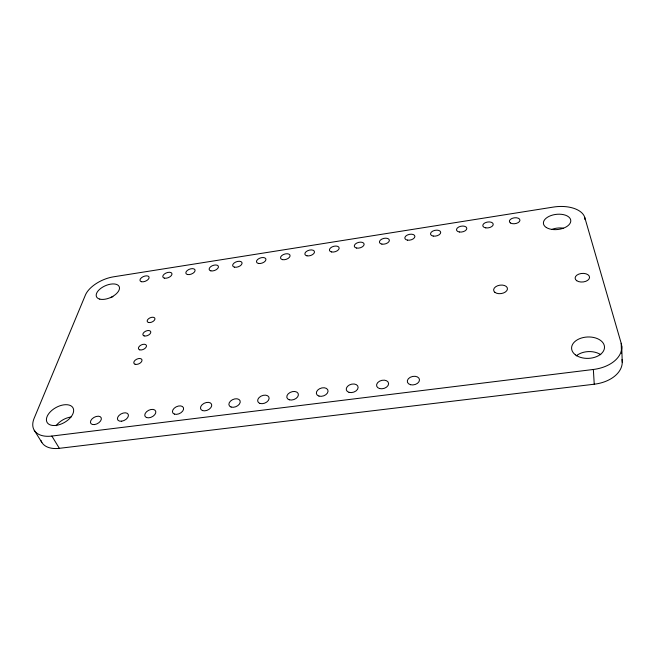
<?xml version="1.0" encoding="UTF-8"?>
<svg xmlns="http://www.w3.org/2000/svg" width="655" height="655" viewBox="0 0 655 655"><rect width="100%" height="100%" fill="white"/><g stroke="black" fill="none" stroke-linecap="round" stroke-linejoin="round"><path stroke-width="0.98" d="M51.868 436.066L593.356 369.477A33.454 21.746 -2.4 0 0 621.194 343.294L584.784 217.534A27.977 15.483 -6.6 0 0 553.401 207.07L113.577 276.811A24.865 12.887 -23.9 0 0 85.387 295.094L34.142 418.291A29.729 17.161 -29.2 0 0 51.868 436.066L59.351 448.323L594.241 384.215A33.004 21.82 -1.9 0 0 622.021 359.513M34.265 430.302L41.854 442.444M593.356 369.477L594.241 384.215M584.784 217.534L584.907 219.523M621.718 346.135L622.25 362.387M621.194 343.294L621.521 353.16M576.277 355.87A16.236 10.734 -1.9 0 1 600.766 354.707M551.633 229.471A13.608 7.68 -6.3 0 1 563.275 228.161M110.425 297.697A12.298 6.509 -24.1 0 1 112.938 296.682M56.142 425.693A14.68 8.638 -29.6 0 1 71.051 417.006M59.351 448.323A29.369 17.284 -29.6 0 1 40.888 440.381M576.719 280.708A7.23 4.307 -4.5 0 0 589.074 278.915A7.23 4.307 -4.5 0 0 581.198 273.503A7.23 4.307 -4.5 0 0 576.719 280.708M494.902 292.343A6.959 4.249 -8 0 0 506.831 290.607A6.959 4.249 -8 0 0 499.896 285.171A6.959 4.249 -8 0 0 494.902 292.343M56.199 425.373A14.86 8.581 -29.2 0 0 73.27 408.417A14.86 8.581 -29.2 0 0 50.623 411.512A14.86 8.581 -29.2 0 0 56.199 425.373M99.748 299.114A12.429 6.444 -23.9 0 0 119.161 289.846A12.429 6.444 -23.9 0 0 104.612 286.071A12.429 6.444 -23.9 0 0 99.748 299.114M135.11 364.27A4.397 2.554 -25.2 0 0 141.93 360.897A4.397 2.554 -25.2 0 0 136.682 359.21A4.397 2.554 -25.2 0 0 135.11 364.27M139.711 349.835A4.307 2.464 -24.6 0 0 146.401 346.544A4.307 2.464 -24.6 0 0 141.234 344.964A4.307 2.464 -24.6 0 0 139.711 349.835M144.149 335.917A4.225 2.391 -24 0 0 150.716 332.707A4.225 2.391 -24 0 0 145.623 331.209A4.225 2.391 -24 0 0 144.149 335.917M148.439 322.465A4.143 2.309 -23.5 0 0 154.883 319.337A4.143 2.309 -23.5 0 0 149.856 317.921A4.143 2.309 -23.5 0 0 148.439 322.465M510.36 222.929A5.338 2.956 -8.3 0 0 519.497 221.48A5.338 2.956 -8.3 0 0 514.109 217.845A5.338 2.956 -8.3 0 0 510.36 222.929M485.781 227.866A5.281 2.939 -9.3 0 0 493.223 224.1A5.281 2.939 -9.3 0 0 485.027 222.831A5.281 2.939 -9.3 0 0 485.781 227.866M459.36 232.001A5.224 2.923 -10.3 0 0 466.818 228.243A5.224 2.923 -10.3 0 0 458.811 226.957A5.224 2.923 -10.3 0 0 459.36 232.001M433.242 236.078A5.175 2.898 -11.4 0 0 440.709 232.345A5.175 2.898 -11.4 0 0 432.889 231.043A5.175 2.898 -11.4 0 0 433.242 236.078M407.418 240.123A5.125 2.882 -12.4 0 0 414.902 236.39A5.125 2.882 -12.4 0 0 407.254 235.079A5.125 2.882 -12.4 0 0 407.418 240.123M381.89 244.11A5.084 2.857 -13.5 0 0 389.381 240.401A5.084 2.857 -13.5 0 0 381.914 239.067A5.084 2.857 -13.5 0 0 381.89 244.11M356.639 248.065A5.043 2.833 -14.5 0 0 364.139 244.356A5.043 2.833 -14.5 0 0 356.852 243.013A5.043 2.833 -14.5 0 0 356.639 248.065M331.667 251.97A5.011 2.8 -15.6 0 0 339.175 248.278A5.011 2.8 -15.6 0 0 332.06 246.919A5.011 2.8 -15.6 0 0 331.667 251.97M306.974 255.827A4.978 2.776 -16.6 0 0 314.49 252.15A4.978 2.776 -16.6 0 0 307.539 250.783A4.978 2.776 -16.6 0 0 306.974 255.827M282.551 259.65A4.945 2.743 -17.6 0 0 290.075 255.982A4.945 2.743 -17.6 0 0 283.296 254.598A4.945 2.743 -17.6 0 0 282.551 259.65M258.389 263.425A4.929 2.71 -18.5 0 0 265.93 259.773A4.929 2.71 -18.5 0 0 259.306 258.381A4.929 2.71 -18.5 0 0 258.389 263.425M234.498 267.166A4.904 2.677 -19.4 0 0 242.039 263.523A4.904 2.677 -19.4 0 0 235.571 262.115A4.904 2.677 -19.4 0 0 234.498 267.166M210.861 270.859A4.888 2.645 -20.3 0 0 218.41 267.232A4.888 2.645 -20.3 0 0 212.097 265.815A4.888 2.645 -20.3 0 0 210.861 270.859M187.477 274.519A4.872 2.612 -21.1 0 0 195.034 270.9A4.872 2.612 -21.1 0 0 188.869 269.475A4.872 2.612 -21.1 0 0 187.477 274.519M164.339 278.138A4.863 2.579 -21.9 0 0 171.905 274.535A4.863 2.579 -21.9 0 0 165.895 273.094A4.863 2.579 -21.9 0 0 164.339 278.138M141.455 281.715A4.847 2.538 -22.6 0 0 149.021 278.121A4.847 2.538 -22.6 0 0 143.158 276.672A4.847 2.538 -22.6 0 0 141.455 281.715M94.5 424.579A5.928 3.553 -28.6 0 0 101.189 417.743A5.928 3.553 -28.6 0 0 92.028 418.922A5.928 3.553 -28.6 0 0 94.5 424.579M121.65 421.198A5.928 3.619 -27.7 0 0 128.216 414.337A5.928 3.619 -27.7 0 0 118.932 415.54A5.928 3.619 -27.7 0 0 121.65 421.198M146.581 417.562A5.928 3.693 -26.7 0 0 155.726 412.896A5.928 3.693 -26.7 0 0 148.587 410.325A5.928 3.693 -26.7 0 0 146.581 417.562M174.386 414.099A5.936 3.758 -25.6 0 0 183.523 409.408A5.936 3.758 -25.6 0 0 176.17 406.845A5.936 3.758 -25.6 0 0 174.386 414.099M202.551 410.595A5.944 3.832 -24.4 0 0 211.68 405.879A5.944 3.832 -24.4 0 0 204.098 403.316A5.944 3.832 -24.4 0 0 202.551 410.595M231.084 407.042A5.96 3.897 -23 0 0 240.205 402.301A5.96 3.897 -23 0 0 232.394 399.746A5.96 3.897 -23 0 0 231.084 407.042M259.994 403.439A5.977 3.963 -21.5 0 0 269.099 398.674A5.977 3.963 -21.5 0 0 261.067 396.128A5.977 3.963 -21.5 0 0 259.994 403.439M289.281 399.787A6.001 4.02 -19.8 0 0 298.385 395.006A6.001 4.02 -19.8 0 0 290.108 392.46A6.001 4.02 -19.8 0 0 289.281 399.787M318.969 396.087A6.034 4.077 -18.1 0 0 328.057 391.281A6.034 4.077 -18.1 0 0 319.542 388.751A6.034 4.077 -18.1 0 0 318.969 396.087M349.049 392.345A6.075 4.135 -16.2 0 0 358.121 387.514A6.075 4.135 -16.2 0 0 349.361 384.984A6.075 4.135 -16.2 0 0 349.049 392.345M379.548 388.546A6.124 4.184 -14.3 0 0 388.603 383.691A6.124 4.184 -14.3 0 0 379.589 381.169A6.124 4.184 -14.3 0 0 379.548 388.546M410.456 384.698A6.182 4.233 -12.3 0 0 419.495 379.818A6.182 4.233 -12.3 0 0 410.218 377.305A6.182 4.233 -12.3 0 0 410.456 384.698M575.368 354.805A16.457 10.693 -2.4 0 0 603.468 351.031A16.457 10.693 -2.4 0 0 585.3 337.186A16.457 10.693 -2.4 0 0 575.368 354.805M546.319 227.506A13.763 7.614 -6.6 0 0 569.809 223.748A13.763 7.614 -6.6 0 0 555.153 214.504A13.763 7.614 -6.6 0 0 546.319 227.506"/></g></svg>
